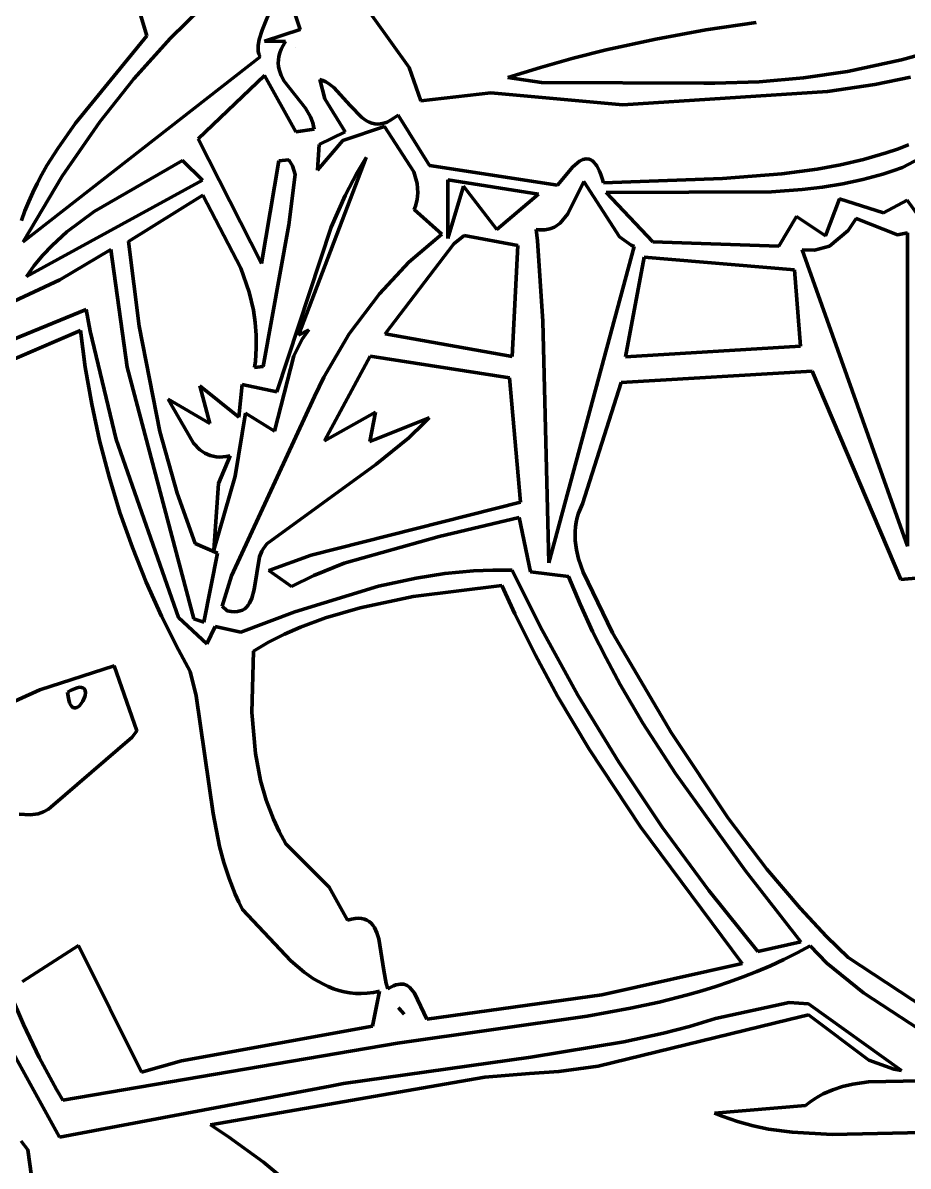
# Model space of a CAD drawing. Header units: millimetres. Extents: x 0 to 10.4, y 0 to 10.4.
# Drawn here: x 3.914 to 4.839, y 3.891 to 5.085 of the extents above; entities that cross this region are included whole.
import ezdxf

# ---------------------------------------------------------------- set-up
doc = ezdxf.new("R2010")
doc.units = ezdxf.units.MM
doc.layers.add('color#2b2b2bff', color=7, linetype='CONTINUOUS', lineweight=100)
doc.layers.add('color#fdfdfdff', color=7, linetype='CONTINUOUS', lineweight=100)

msp = doc.modelspace()

# ---------------------------------------------------------------- linework, layer by layer
at = {"layer": 'color#2b2b2bff'}
for p, q in [((4.0439, 5.0712), (4.0018, 5.2114)), ((4.3178, 5.0383), (4.2264, 5.1665)), ((4.1851, 5.1352), (4.204, 5.0779)), ((4.1014, 5.1009), (4.0687, 5.0689)), ((4.1642, 5.0773), (4.1745, 5.1023)), ((4.1611, 5.0676), (4.1642, 5.0773)), ((4.204, 5.0779), (4.1668, 5.0657)), ((4.6276, 5.0776), (4.5754, 5.068)), ((4.6802, 5.0854), (4.6276, 5.0776)), ((3.9695, 4.98), (4.0439, 5.0712)), ((4.0687, 5.0689), (4.0304, 5.0264)), ((4.1601, 5.0612), (4.1611, 5.0676)), ((4.1668, 5.0657), (4.1888, 5.0654)), ((4.1888, 5.0654), (4.1862, 5.0613)), ((4.5754, 5.068), (4.5235, 5.0566)), ((4.16, 5.0582), (4.1601, 5.0612)), ((4.1603, 5.0552), (4.16, 5.0582)), ((4.161, 5.0523), (4.1603, 5.0552)), ((4.1621, 5.0495), (4.161, 5.0523)), ((4.1827, 5.0534), (4.1817, 5.0497)), ((4.1842, 5.0573), (4.1827, 5.0534)), ((4.1862, 5.0613), (4.1842, 5.0573)), ((4.1993, 5.0595), (4.1993, 5.0595)), ((4.5235, 5.0566), (4.4891, 5.0479)), ((4.832, 5.0462), (4.8878, 5.0617)), ((3.9147, 4.8561), (4.1621, 5.0495)), ((4.1812, 5.0461), (4.1811, 5.0427)), ((4.1811, 5.0427), (4.1814, 5.0393)), ((4.1817, 5.0497), (4.1812, 5.0461)), ((4.1814, 5.0393), (4.182, 5.0361)), ((4.4891, 5.0479), (4.4549, 5.0384)), ((4.7754, 5.0342), (4.832, 5.0462)), ((4.1666, 5.03), (4.0976, 4.9637)), ((4.1996, 4.9711), (4.1666, 5.03)), ((4.182, 5.0361), (4.1841, 5.0299)), ((4.1841, 5.0299), (4.1873, 5.024)), ((4.3299, 5.0034), (4.3178, 5.0383)), ((4.4549, 5.0384), (4.4209, 5.0279)), ((4.4209, 5.0279), (4.4559, 5.0227)), ((4.6834, 5.0233), (4.7296, 5.0274)), ((4.7296, 5.0274), (4.7754, 5.0342)), ((4.8412, 5.028), (4.8042, 5.0206)), ((4.0304, 5.0264), (3.9947, 4.9815)), ((4.1873, 5.024), (4.2094, 4.9958)), ((4.2297, 5.0056), (4.2245, 5.0256)), ((4.2245, 5.0256), (4.2277, 5.0246)), ((4.2277, 5.0246), (4.2307, 5.0233)), ((4.2307, 5.0233), (4.2336, 5.0216)), ((4.2336, 5.0216), (4.2391, 5.0175)), ((4.2391, 5.0175), (4.2563, 4.9987)), ((4.4559, 5.0227), (4.6255, 5.0218)), ((4.6255, 5.0218), (4.6371, 5.0218)), ((4.6371, 5.0218), (4.6834, 5.0233)), ((4.8042, 5.0206), (4.7545, 5.0131)), ((4.997, 5.0211), (4.833, 4.9339)), ((4.2511, 4.9712), (4.2297, 5.0056)), ((4.403, 5.0117), (4.3299, 5.0034)), ((4.541, 4.9991), (4.403, 5.0117)), ((4.7545, 5.0131), (4.541, 4.9991)), ((4.2094, 4.9958), (4.2148, 4.9868)), ((4.2563, 4.9987), (4.2683, 4.9861)), ((3.9509, 4.9537), (3.9695, 4.98)), ((3.9947, 4.9815), (3.9556, 4.9249)), ((4.2148, 4.9868), (4.2172, 4.9805)), ((4.2172, 4.9805), (4.218, 4.9771)), ((4.2683, 4.9861), (4.2734, 4.9825)), ((4.2734, 4.9825), (4.2761, 4.9811)), ((4.2761, 4.9811), (4.2789, 4.9801)), ((4.2789, 4.9801), (4.2818, 4.9794)), ((4.288, 4.9794), (4.2913, 4.9801)), ((4.2913, 4.9801), (4.2948, 4.9813)), ((4.2948, 4.9813), (4.2984, 4.9831)), ((4.2984, 4.9831), (4.3023, 4.9855)), ((4.3023, 4.9855), (4.3063, 4.9886)), ((4.3063, 4.9886), (4.3392, 4.9357)), ((4.2185, 4.9737), (4.1996, 4.9711)), ((4.218, 4.9771), (4.2185, 4.9737)), ((4.224, 4.9577), (4.2511, 4.9712)), ((4.2921, 4.9765), (4.2486, 4.962)), ((4.2818, 4.9794), (4.2849, 4.9792)), ((4.2849, 4.9792), (4.288, 4.9794)), ((4.3228, 4.9292), (4.2921, 4.9765)), ((4.0976, 4.9637), (4.1635, 4.8334)), ((4.2486, 4.962), (4.2221, 4.931)), ((4.2221, 4.931), (4.224, 4.9577)), ((4.8277, 4.953), (4.8393, 4.9573)), ((3.9396, 4.9357), (3.9509, 4.9537)), ((4.2728, 4.9443), (4.2022, 4.7587)), ((4.2635, 4.9286), (4.2728, 4.9443)), ((4.7921, 4.9422), (4.804, 4.9455)), ((4.804, 4.9455), (4.8159, 4.9491)), ((4.8159, 4.9491), (4.8277, 4.953)), ((3.9344, 4.9265), (3.9396, 4.9357)), ((4.0813, 4.9411), (3.9889, 4.8878)), ((4.1021, 4.9207), (4.0813, 4.9411)), ((4.1635, 4.8334), (4.1817, 4.9409)), ((4.1817, 4.9409), (4.1923, 4.9418)), ((4.1923, 4.9418), (4.1961, 4.9354)), ((4.1961, 4.9354), (4.1987, 4.9264)), ((4.3392, 4.9357), (4.4728, 4.9152)), ((4.4728, 4.9152), (4.4887, 4.9345)), ((4.4887, 4.9345), (4.4957, 4.9403)), ((4.4957, 4.9403), (4.4992, 4.9421)), ((4.4992, 4.9421), (4.5026, 4.9428)), ((4.5026, 4.9428), (4.5059, 4.9424)), ((4.5059, 4.9424), (4.5075, 4.9418)), ((4.5075, 4.9418), (4.5091, 4.9407)), ((4.5091, 4.9407), (4.5106, 4.9393)), ((4.5106, 4.9393), (4.5122, 4.9376)), ((4.5122, 4.9376), (4.5137, 4.9354)), ((4.5137, 4.9354), (4.5152, 4.9328)), ((4.5152, 4.9328), (4.5166, 4.9298)), ((4.707, 4.927), (4.7438, 4.9321)), ((4.7438, 4.9321), (4.7681, 4.9366)), ((4.7681, 4.9366), (4.7921, 4.9422)), ((4.833, 4.9339), (4.8228, 4.9303)), ((3.9556, 4.9249), (3.9147, 4.8561)), ((3.9182, 4.8198), (4.1021, 4.9207)), ((3.9294, 4.9172), (3.9344, 4.9265)), ((4.1987, 4.9264), (4.1922, 4.8738)), ((4.251, 4.9045), (4.2635, 4.9286)), ((4.3261, 4.9169), (4.3228, 4.9292)), ((4.3582, 4.9208), (4.3581, 4.8596)), ((4.4529, 4.9058), (4.3582, 4.9208)), ((4.5166, 4.9298), (4.518, 4.9263)), ((4.518, 4.9263), (4.5193, 4.9223)), ((4.5193, 4.9223), (4.5207, 4.9179)), ((4.5207, 4.9179), (4.6449, 4.9222)), ((4.6449, 4.9222), (4.707, 4.927)), ((4.7917, 4.9213), (4.7707, 4.9168)), ((4.8021, 4.924), (4.7917, 4.9213)), ((4.8125, 4.9269), (4.8021, 4.924)), ((4.8228, 4.9303), (4.8125, 4.9269)), ((3.9248, 4.9077), (3.9294, 4.9172)), ((4.3267, 4.9072), (4.3261, 4.9169)), ((4.3581, 4.8596), (4.3747, 4.9143)), ((4.3747, 4.9143), (4.4095, 4.8689)), ((4.5001, 4.9192), (4.4835, 4.8853)), ((4.5373, 4.8615), (4.5001, 4.9192)), ((4.6961, 4.9085), (4.5236, 4.9075)), ((4.7283, 4.9108), (4.6961, 4.9085)), ((4.7495, 4.9134), (4.7283, 4.9108)), ((4.7707, 4.9168), (4.7495, 4.9134)), ((3.9165, 4.8884), (3.9205, 4.8981)), ((3.9205, 4.8981), (3.9248, 4.9077)), ((4.1023, 4.905), (4.0247, 4.8566)), ((4.1421, 4.8285), (4.1023, 4.905)), ((4.2365, 4.8715), (4.251, 4.9045)), ((4.3244, 4.8935), (4.326, 4.9004)), ((4.326, 4.9004), (4.3267, 4.9072)), ((4.4095, 4.8689), (4.4529, 4.9058)), ((4.5236, 4.9075), (4.5721, 4.8563)), ((4.7525, 4.8624), (4.7672, 4.9011)), ((4.7672, 4.9011), (4.813, 4.8863)), ((4.813, 4.8863), (4.8378, 4.8996)), ((4.8378, 4.8996), (4.8582, 4.8711)), ((3.913, 4.8785), (3.9165, 4.8884)), ((3.9889, 4.8878), (3.9605, 4.8666)), ((4.3232, 4.8899), (4.3244, 4.8935)), ((4.3519, 4.8641), (4.3232, 4.8899)), ((4.4835, 4.8853), (4.4755, 4.8756)), ((4.1922, 4.8738), (4.1653, 4.726)), ((4.4755, 4.8756), (4.4695, 4.8714)), ((4.7037, 4.8517), (4.7221, 4.8826)), ((4.7221, 4.8826), (4.7525, 4.8624)), ((4.7844, 4.8805), (4.7761, 4.868)), ((4.8278, 4.8634), (4.7844, 4.8805)), ((3.9605, 4.8666), (3.9449, 4.8524)), ((4.1798, 4.6996), (4.2365, 4.8715)), ((4.3176, 4.8348), (4.3519, 4.8641)), ((4.3752, 4.8626), (4.3645, 4.8539)), ((4.4313, 4.8522), (4.3752, 4.8626)), ((4.4536, 4.8686), (4.4503, 4.869)), ((4.4503, 4.869), (4.4517, 4.8571)), ((4.4595, 4.8686), (4.4536, 4.8686)), ((4.4648, 4.8696), (4.4595, 4.8686)), ((4.4695, 4.8714), (4.4648, 4.8696)), ((4.5498, 4.8527), (4.5373, 4.8615)), ((4.7761, 4.868), (4.7568, 4.8516)), ((4.8383, 4.8655), (4.8278, 4.8634)), ((4.8383, 4.5381), (4.8383, 4.8655)), ((3.9449, 4.8524), (3.9353, 4.8422)), ((4.0247, 4.8566), (4.0359, 4.7679)), ((4.3645, 4.8539), (4.2928, 4.76)), ((4.4253, 4.7365), (4.4313, 4.8522)), ((4.4517, 4.8571), (4.4573, 4.7733)), ((4.4635, 4.5209), (4.5527, 4.8512)), ((4.5527, 4.8512), (4.5498, 4.8527)), ((4.5721, 4.8563), (4.7037, 4.8517)), ((4.7568, 4.8516), (4.7411, 4.8473)), ((3.9353, 4.8422), (3.9264, 4.8314)), ((4.0062, 4.848), (3.9531, 4.8166)), ((4.0233, 4.7253), (4.0062, 4.848)), ((4.5633, 4.8403), (4.5438, 4.736)), ((4.7201, 4.8269), (4.5633, 4.8403)), ((4.7411, 4.8473), (4.7281, 4.8479)), ((4.7281, 4.8479), (4.8383, 4.5381)), ((3.9264, 4.8314), (3.9182, 4.8198)), ((4.1506, 4.8037), (4.1421, 4.8285)), ((4.2868, 4.802), (4.3176, 4.8348)), ((4.7264, 4.747), (4.7201, 4.8269)), ((3.9531, 4.8166), (3.7393, 4.7161)), ((4.1551, 4.7847), (4.1506, 4.8037)), ((4.2553, 4.7601), (4.2868, 4.802)), ((3.7223, 4.68), (3.9806, 4.7855)), ((3.9806, 4.7855), (3.9847, 4.7627)), ((4.1571, 4.7718), (4.1551, 4.7847)), ((4.0359, 4.7679), (4.0574, 4.6581)), ((4.1582, 4.7586), (4.1571, 4.7718)), ((4.4573, 4.7733), (4.4635, 4.5209)), ((3.9745, 4.7637), (3.7239, 4.6556)), ((3.9796, 4.7251), (3.9745, 4.7637)), ((3.9847, 4.7627), (4.0117, 4.6498)), ((4.1582, 4.7452), (4.1582, 4.7586)), ((4.206, 4.7545), (4.1974, 4.7372)), ((4.2022, 4.7587), (4.2129, 4.7641)), ((4.2129, 4.7641), (4.206, 4.7545)), ((4.2287, 4.7148), (4.2553, 4.7601)), ((4.2928, 4.76), (4.4253, 4.7365)), ((4.1572, 4.7316), (4.1582, 4.7452)), ((4.5438, 4.736), (4.7264, 4.747)), ((4.1562, 4.7248), (4.1572, 4.7316)), ((4.1974, 4.7372), (4.1773, 4.6584)), ((4.2772, 4.7367), (4.2293, 4.6483)), ((4.4225, 4.7141), (4.2772, 4.7367)), ((3.9863, 4.6867), (3.9796, 4.7251)), ((4.0624, 4.5779), (4.0233, 4.7253)), ((4.1653, 4.726), (4.1562, 4.7248)), ((4.7385, 4.7211), (4.5391, 4.7092)), ((4.8311, 4.5033), (4.7385, 4.7211)), ((4.1097, 4.6663), (4.0991, 4.7056)), ((4.0991, 4.7056), (4.14, 4.673)), ((4.14, 4.673), (4.1433, 4.7073)), ((4.1433, 4.7073), (4.1798, 4.6996)), ((4.2188, 4.6945), (4.2287, 4.7148)), ((4.4342, 4.5841), (4.4225, 4.7141)), ((4.5391, 4.7092), (4.4989, 4.5826)), ((4.1322, 4.5073), (4.2188, 4.6945)), ((3.9946, 4.6486), (3.9863, 4.6867)), ((4.0708, 4.6838), (4.0661, 4.6919)), ((4.0661, 4.6919), (4.1097, 4.6663)), ((4.0927, 4.6457), (4.0708, 4.6838)), ((4.147, 4.6772), (4.1361, 4.6113)), ((4.1773, 4.6584), (4.147, 4.6772)), ((4.2293, 4.6483), (4.2828, 4.6784)), ((4.2828, 4.6784), (4.2769, 4.6475)), ((4.2821, 4.6496), (4.3386, 4.6724)), ((4.3386, 4.6724), (4.3335, 4.667)), ((4.0574, 4.6581), (4.0755, 4.5936)), ((4.3335, 4.667), (4.3176, 4.6515)), ((4.0044, 4.6108), (3.9946, 4.6486)), ((4.0117, 4.6498), (4.0768, 4.4636)), ((4.0994, 4.639), (4.0927, 4.6457)), ((4.2769, 4.6475), (4.2821, 4.6496)), ((4.3176, 4.6515), (4.2831, 4.6236)), ((4.1044, 4.6355), (4.0994, 4.639)), ((4.11, 4.633), (4.1044, 4.6355)), ((4.113, 4.6322), (4.11, 4.633)), ((4.1162, 4.6316), (4.113, 4.6322)), ((4.1196, 4.6314), (4.1162, 4.6316)), ((4.1187, 4.6036), (4.1308, 4.6327)), ((4.1231, 4.6315), (4.1196, 4.6314)), ((4.1269, 4.6319), (4.1231, 4.6315)), ((4.1308, 4.6327), (4.1269, 4.6319)), ((4.2831, 4.6236), (4.1692, 4.5406)), ((4.0158, 4.5735), (4.0044, 4.6108)), ((4.1361, 4.6113), (4.1139, 4.5341)), ((4.1139, 4.5341), (4.1187, 4.6036)), ((4.0755, 4.5936), (4.0943, 4.541)), ((4.0288, 4.5368), (4.0158, 4.5735)), ((4.0929, 4.4624), (4.0624, 4.5779)), ((4.2156, 4.5288), (4.4342, 4.5841)), ((4.4966, 4.5777), (4.4948, 4.5729)), ((4.4989, 4.5826), (4.4966, 4.5777)), ((4.4327, 4.5682), (4.349, 4.5485)), ((4.4445, 4.5115), (4.4327, 4.5682)), ((4.4922, 4.5633), (4.4915, 4.5585)), ((4.4933, 4.5681), (4.4922, 4.5633)), ((4.4948, 4.5729), (4.4933, 4.5681)), ((4.4915, 4.5585), (4.4911, 4.5537)), ((4.4911, 4.5537), (4.4913, 4.5441)), ((4.0943, 4.541), (4.1176, 4.5308)), ((4.1673, 4.5383), (4.1656, 4.5357)), ((4.1692, 4.5406), (4.1673, 4.5383)), ((4.349, 4.5485), (4.2499, 4.5205)), ((4.4913, 4.5441), (4.4926, 4.5346)), ((4.0433, 4.5006), (4.0288, 4.5368)), ((4.1176, 4.5308), (4.1034, 4.4588)), ((4.1617, 4.527), (4.1558, 4.4929)), ((4.1641, 4.533), (4.1617, 4.527)), ((4.1656, 4.5357), (4.1641, 4.533)), ((4.1713, 4.5129), (4.2156, 4.5288)), ((4.4926, 4.5346), (4.4948, 4.5251)), ((4.2499, 4.5205), (4.2182, 4.5076)), ((4.4948, 4.5251), (4.4996, 4.511)), ((4.1224, 4.4757), (4.1322, 4.5073)), ((4.1951, 4.496), (4.1713, 4.5129)), ((4.2182, 4.5076), (4.1951, 4.496)), ((4.2857, 4.4964), (4.3252, 4.505)), ((4.3252, 4.505), (4.355, 4.5097)), ((4.355, 4.5097), (4.385, 4.5125)), ((4.385, 4.5125), (4.4052, 4.5133)), ((4.4052, 4.5133), (4.4254, 4.5131)), ((4.4254, 4.5131), (4.4546, 4.4545)), ((4.4843, 4.5066), (4.4445, 4.5115)), ((4.4964, 4.4777), (4.4843, 4.5066)), ((4.4996, 4.511), (4.5302, 4.4477)), ((4.8508, 4.5053), (4.8311, 4.5033)), ((4.0593, 4.465), (4.0433, 4.5006)), ((4.1558, 4.4929), (4.1534, 4.4838)), ((4.1986, 4.4697), (4.2857, 4.4964)), ((4.4147, 4.4972), (4.3219, 4.4856)), ((4.4281, 4.4677), (4.4147, 4.4972)), ((4.1512, 4.4787), (4.1497, 4.4765)), ((4.1534, 4.4838), (4.1512, 4.4787)), ((4.3219, 4.4856), (4.2665, 4.474)), ((4.1279, 4.4706), (4.1224, 4.4757)), ((4.1318, 4.47), (4.1279, 4.4706)), ((4.1354, 4.4697), (4.1318, 4.47)), ((4.1386, 4.47), (4.1354, 4.4697)), ((4.1414, 4.4706), (4.1386, 4.47)), ((4.1439, 4.4715), (4.1414, 4.4706)), ((4.142, 4.4486), (4.1986, 4.4697)), ((4.1461, 4.4729), (4.1439, 4.4715)), ((4.148, 4.4745), (4.1461, 4.4729)), ((4.1497, 4.4765), (4.148, 4.4745)), ((4.2665, 4.474), (4.2306, 4.4634)), ((4.4496, 4.4243), (4.4281, 4.4677)), ((4.5094, 4.4493), (4.4964, 4.4777)), ((4.0768, 4.4301), (4.0593, 4.465)), ((4.0768, 4.4636), (4.1066, 4.4364)), ((4.1034, 4.4588), (4.0929, 4.4624)), ((4.1066, 4.4364), (4.1152, 4.4545)), ((4.1152, 4.4545), (4.142, 4.4486)), ((4.2306, 4.4634), (4.2045, 4.4537)), ((4.4546, 4.4545), (4.494, 4.3828)), ((4.1876, 4.4462), (4.1711, 4.4379)), ((4.2045, 4.4537), (4.1876, 4.4462)), ((4.5234, 4.4213), (4.5094, 4.4493)), ((4.5302, 4.4477), (4.5913, 4.3436)), ((4.1711, 4.4379), (4.1551, 4.4287)), ((4.0893, 4.4073), (4.0768, 4.4301)), ((4.1551, 4.4287), (4.1536, 4.3644)), ((4.4728, 4.3817), (4.4496, 4.4243)), ((4.5382, 4.3938), (4.5234, 4.4213)), ((3.9323, 4.3883), (4.0099, 4.4134)), ((4.0099, 4.4134), (4.0335, 4.3454)), ((4.0953, 4.3818), (4.0893, 4.4073)), ((3.8405, 4.3469), (3.9323, 4.3883)), ((3.965, 4.3879), (3.9611, 4.3857)), ((3.9611, 4.3857), (3.9616, 4.3813)), ((3.9684, 4.3894), (3.965, 4.3879)), ((3.9713, 4.3904), (3.9684, 4.3894)), ((3.9737, 4.3909), (3.9713, 4.3904)), ((3.9756, 4.3908), (3.9737, 4.3909)), ((3.9772, 4.3904), (3.9756, 4.3908)), ((3.9784, 4.3896), (3.9772, 4.3904)), ((3.9792, 4.3885), (3.9784, 4.3896)), ((3.9796, 4.3871), (3.9792, 4.3885)), ((3.9794, 4.3819), (3.9798, 4.3855)), ((3.9798, 4.3855), (3.9796, 4.3871)), ((4.494, 4.3828), (4.5366, 4.3127)), ((4.5619, 4.3534), (4.5382, 4.3938)), ((3.9616, 4.3813), (3.9623, 4.3776)), ((3.9623, 4.3776), (3.9632, 4.3747)), ((3.9632, 4.3747), (3.9642, 4.3725)), ((3.9642, 4.3725), (3.9654, 4.3708)), ((3.9654, 4.3708), (3.9666, 4.3698)), ((3.9721, 4.3705), (3.9735, 4.3716)), ((3.9735, 4.3716), (3.9771, 4.3763)), ((3.9771, 4.3763), (3.9794, 4.3819)), ((4.113, 4.2592), (4.0953, 4.3818)), ((4.5058, 4.3261), (4.4728, 4.3817)), ((3.9666, 4.3698), (3.968, 4.3693)), ((3.968, 4.3693), (3.9693, 4.3693)), ((3.9693, 4.3693), (3.9707, 4.3697)), ((3.9707, 4.3697), (3.9721, 4.3705)), ((4.1536, 4.3644), (4.1573, 4.3216)), ((4.5958, 4.3007), (4.5619, 4.3534)), ((4.0286, 4.3386), (3.9438, 4.2656)), ((4.0335, 4.3454), (4.0286, 4.3386)), ((4.5913, 4.3436), (4.6508, 4.2542)), ((4.5593, 4.2451), (4.5058, 4.3261)), ((4.1573, 4.3216), (4.1626, 4.2936)), ((4.5366, 4.3127), (4.5821, 4.2446)), ((4.6691, 4.199), (4.5958, 4.3007)), ((4.1626, 4.2936), (4.1684, 4.2731)), ((3.9413, 4.2637), (3.936, 4.2608)), ((3.9438, 4.2656), (3.9413, 4.2637)), ((4.1684, 4.2731), (4.176, 4.2531)), ((3.9222, 4.2576), (3.9107, 4.2584)), ((3.9305, 4.2588), (3.9222, 4.2576)), ((3.936, 4.2608), (3.9305, 4.2588)), ((4.1199, 4.2246), (4.113, 4.2592)), ((4.176, 4.2531), (4.1821, 4.2401)), ((4.6508, 4.2542), (4.6914, 4.2009)), ((4.1821, 4.2401), (4.1891, 4.2275)), ((4.6655, 4.1023), (4.5593, 4.2451)), ((4.5821, 4.2446), (4.6306, 4.1786)), ((4.1891, 4.2275), (4.2342, 4.182)), ((4.1243, 4.2077), (4.1199, 4.2246)), ((4.1297, 4.191), (4.1243, 4.2077)), ((4.7268, 4.125), (4.6691, 4.199)), ((4.6914, 4.2009), (4.7261, 4.16)), ((4.1362, 4.1747), (4.1297, 4.191)), ((4.2342, 4.182), (4.2533, 4.1476)), ((4.1399, 4.1666), (4.1362, 4.1747)), ((4.6306, 4.1786), (4.6819, 4.1149)), ((4.1439, 4.1587), (4.1399, 4.1666)), ((4.1943, 4.1053), (4.1439, 4.1587)), ((4.7261, 4.16), (4.7536, 4.1306)), ((4.2533, 4.1476), (4.2575, 4.1488)), ((4.2575, 4.1488), (4.2614, 4.1495)), ((4.2614, 4.1495), (4.265, 4.1497)), ((4.265, 4.1497), (4.2682, 4.1495)), ((4.2682, 4.1495), (4.2711, 4.1488)), ((4.2711, 4.1488), (4.2737, 4.1477)), ((4.2737, 4.1477), (4.276, 4.1463)), ((4.276, 4.1463), (4.2781, 4.1445)), ((4.2781, 4.1445), (4.2799, 4.1424)), ((4.2799, 4.1424), (4.2815, 4.14)), ((4.2815, 4.14), (4.2842, 4.1344)), ((4.2842, 4.1344), (4.2862, 4.128)), ((3.9142, 4.0835), (3.9726, 4.1211)), ((3.9726, 4.1211), (4.0382, 3.9889)), ((4.2862, 4.128), (4.2913, 4.0949)), ((4.6819, 4.1149), (4.7268, 4.125)), ((4.7366, 4.1209), (4.7229, 4.1135)), ((4.7538, 4.1028), (4.7366, 4.1209)), ((4.7536, 4.1306), (4.7762, 4.1086)), ((4.7229, 4.1135), (4.7091, 4.1066)), ((4.7762, 4.1086), (4.9023, 4.0256)), ((4.2083, 4.0934), (4.1943, 4.1053)), ((4.5191, 4.0697), (4.6655, 4.1023)), ((4.6951, 4.1001), (4.681, 4.0941)), ((4.7091, 4.1066), (4.6951, 4.1001)), ((4.7923, 4.0716), (4.7538, 4.1028)), ((4.218, 4.0865), (4.2083, 4.0934)), ((4.2282, 4.0807), (4.218, 4.0865)), ((4.2913, 4.0949), (4.2938, 4.0815)), ((4.6667, 4.0885), (4.6524, 4.0833)), ((4.681, 4.0941), (4.6667, 4.0885)), ((3.9151, 4.0385), (3.9003, 4.0734)), ((4.2334, 4.0782), (4.2282, 4.0807)), ((4.2388, 4.076), (4.2334, 4.0782)), ((4.2443, 4.0742), (4.2388, 4.076)), ((4.25, 4.0728), (4.2443, 4.0742)), ((4.2558, 4.0718), (4.25, 4.0728)), ((4.2804, 4.0722), (4.274, 4.0714)), ((4.2794, 4.037), (4.287, 4.0736)), ((4.287, 4.0736), (4.2804, 4.0722)), ((4.2938, 4.0815), (4.2957, 4.076)), ((4.2957, 4.076), (4.2986, 4.0777)), ((4.2986, 4.0777), (4.3013, 4.079)), ((4.3013, 4.079), (4.3039, 4.08)), ((4.3039, 4.08), (4.3062, 4.0806)), ((4.3062, 4.0806), (4.3084, 4.0809)), ((4.3084, 4.0809), (4.3123, 4.0807)), ((4.3123, 4.0807), (4.3157, 4.0795)), ((4.3157, 4.0795), (4.3186, 4.0774)), ((4.3186, 4.0774), (4.3233, 4.0713)), ((4.6233, 4.0739), (4.6086, 4.0697)), ((4.6379, 4.0784), (4.6233, 4.0739)), ((4.6524, 4.0833), (4.6379, 4.0784)), ((4.2617, 4.0712), (4.2558, 4.0718)), ((4.2678, 4.071), (4.2617, 4.0712)), ((4.274, 4.0714), (4.2678, 4.071)), ((4.3233, 4.0713), (4.3362, 4.0443)), ((4.3362, 4.0443), (4.5191, 4.0697)), ((4.5789, 4.0621), (4.549, 4.0556)), ((4.6086, 4.0697), (4.5789, 4.0621)), ((4.6377, 4.0449), (4.7145, 4.0618)), ((4.7145, 4.0618), (4.7349, 4.0601)), ((4.7349, 4.0601), (4.8319, 3.9905)), ((4.8805, 4.0137), (4.7923, 4.0716)), ((3.8817, 4.0499), (3.9528, 3.9209)), ((4.3067, 4.0562), (4.3075, 4.0553)), ((4.3125, 4.0495), (4.3067, 4.0562)), ((4.3075, 4.0553), (4.3125, 4.0495)), ((4.549, 4.0556), (4.5036, 4.0474)), ((4.7347, 4.0486), (4.7147, 4.0438)), ((4.7977, 4.0013), (4.7347, 4.0486)), ((3.9315, 4.0042), (3.9151, 4.0385)), ((4.0801, 4.0007), (4.2794, 4.037)), ((4.5036, 4.0474), (4.3057, 4.019)), ((4.7147, 4.0438), (4.515, 3.9951)), ((4.5833, 4.0295), (4.6106, 4.0367)), ((4.6106, 4.0367), (4.6377, 4.0449)), ((4.5421, 4.0204), (4.5833, 4.0295)), ((4.3057, 4.019), (3.956, 3.9597)), ((4.4447, 4.0046), (4.5421, 4.0204)), ((3.9496, 3.9707), (3.9315, 4.0042)), ((4.0382, 3.9889), (4.0801, 4.0007)), ((4.2491, 3.977), (4.4447, 4.0046)), ((4.8239, 3.9921), (4.7977, 4.0013)), ((4.4742, 3.9896), (4.4433, 3.9874)), ((4.515, 3.9951), (4.4742, 3.9896)), ((4.8319, 3.9905), (4.8239, 3.9921)), ((4.3968, 3.9836), (4.1102, 3.934)), ((4.2353, 3.9744), (4.2491, 3.977)), ((4.4433, 3.9874), (4.3968, 3.9836)), ((4.781, 3.9764), (4.7973, 3.9788)), ((4.7973, 3.9788), (4.8867, 3.9807)), ((3.956, 3.9597), (3.9496, 3.9707)), ((3.9528, 3.9209), (4.2353, 3.9744)), ((4.7454, 3.9636), (4.7502, 3.9662)), ((4.7502, 3.9662), (4.7601, 3.9705)), ((4.7601, 3.9705), (4.7704, 3.9739)), ((4.7704, 3.9739), (4.781, 3.9764)), ((4.6368, 3.946), (4.7318, 3.954)), ((4.7318, 3.954), (4.7362, 3.9575)), ((4.7362, 3.9575), (4.7407, 3.9607)), ((4.7407, 3.9607), (4.7454, 3.9636)), ((4.6447, 3.9428), (4.6368, 3.946)), ((4.6607, 3.9372), (4.6447, 3.9428)), ((4.1102, 3.934), (4.1292, 3.9215)), ((4.6769, 3.9328), (4.6607, 3.9372)), ((4.6932, 3.9294), (4.6769, 3.9328)), ((4.7179, 3.9261), (4.6932, 3.9294)), ((3.9196, 3.9076), (3.9128, 3.9169)), ((4.1292, 3.9215), (4.1658, 3.8947)), ((4.7595, 3.9239), (4.7179, 3.9261)), ((4.8768, 3.9264), (4.7595, 3.9239)), ((3.9233, 3.8801), (3.9196, 3.9076)), ((4.1658, 3.8947), (4.2967, 3.786))]:
    msp.add_line(p, q, dxfattribs=at)
at = {"layer": 'color#fdfdfdff'}
for p, q in [((4.0018, 5.2114), (4.0439, 5.0712)), ((4.2264, 5.1665), (4.3178, 5.0383)), ((4.204, 5.0779), (4.1851, 5.1352)), ((4.0687, 5.0689), (4.1014, 5.1009)), ((4.1745, 5.1023), (4.1642, 5.0773)), ((4.1642, 5.0773), (4.1611, 5.0676)), ((4.1668, 5.0657), (4.204, 5.0779)), ((4.5754, 5.068), (4.6276, 5.0776)), ((4.6276, 5.0776), (4.6802, 5.0854)), ((4.0439, 5.0712), (3.9695, 4.98)), ((4.0304, 5.0264), (4.0687, 5.0689)), ((4.1611, 5.0676), (4.1601, 5.0612)), ((4.1888, 5.0654), (4.1668, 5.0657)), ((4.1862, 5.0613), (4.1888, 5.0654)), ((4.5235, 5.0566), (4.5754, 5.068)), ((4.1601, 5.0612), (4.16, 5.0582)), ((4.16, 5.0582), (4.1603, 5.0552)), ((4.1603, 5.0552), (4.161, 5.0523)), ((4.161, 5.0523), (4.1621, 5.0495)), ((4.1817, 5.0497), (4.1827, 5.0534)), ((4.1827, 5.0534), (4.1842, 5.0573)), ((4.1842, 5.0573), (4.1862, 5.0613)), ((4.1993, 5.0595), (4.1993, 5.0595)), ((4.4891, 5.0479), (4.5235, 5.0566)), ((4.8878, 5.0617), (4.832, 5.0462)), ((4.1621, 5.0495), (3.9147, 4.8561)), ((4.1811, 5.0427), (4.1812, 5.0461)), ((4.1814, 5.0393), (4.1811, 5.0427)), ((4.1812, 5.0461), (4.1817, 5.0497)), ((4.182, 5.0361), (4.1814, 5.0393)), ((4.4549, 5.0384), (4.4891, 5.0479)), ((4.832, 5.0462), (4.7754, 5.0342)), ((4.0976, 4.9637), (4.1666, 5.03)), ((4.1666, 5.03), (4.1996, 4.9711)), ((4.1841, 5.0299), (4.182, 5.0361)), ((4.1873, 5.024), (4.1841, 5.0299)), ((4.3178, 5.0383), (4.3299, 5.0034)), ((4.4209, 5.0279), (4.4549, 5.0384)), ((4.4559, 5.0227), (4.4209, 5.0279)), ((4.7296, 5.0274), (4.6834, 5.0233)), ((4.7754, 5.0342), (4.7296, 5.0274)), ((4.8042, 5.0206), (4.8412, 5.028)), ((3.9947, 4.9815), (4.0304, 5.0264)), ((4.2094, 4.9958), (4.1873, 5.024)), ((4.2277, 5.0246), (4.2245, 5.0256)), ((4.2245, 5.0256), (4.2297, 5.0056)), ((4.2307, 5.0233), (4.2277, 5.0246)), ((4.2336, 5.0216), (4.2307, 5.0233)), ((4.2391, 5.0175), (4.2336, 5.0216)), ((4.2563, 4.9987), (4.2391, 5.0175)), ((4.6255, 5.0218), (4.4559, 5.0227)), ((4.6371, 5.0218), (4.6255, 5.0218)), ((4.6834, 5.0233), (4.6371, 5.0218)), ((4.7545, 5.0131), (4.8042, 5.0206)), ((4.833, 4.9339), (4.997, 5.0211)), ((4.2297, 5.0056), (4.2511, 4.9712)), ((4.3299, 5.0034), (4.403, 5.0117)), ((4.403, 5.0117), (4.541, 4.9991)), ((4.541, 4.9991), (4.7545, 5.0131)), ((4.2148, 4.9868), (4.2094, 4.9958)), ((4.2683, 4.9861), (4.2563, 4.9987)), ((3.9695, 4.98), (3.9509, 4.9537)), ((3.9556, 4.9249), (3.9947, 4.9815)), ((4.2172, 4.9805), (4.2148, 4.9868)), ((4.218, 4.9771), (4.2172, 4.9805)), ((4.2734, 4.9825), (4.2683, 4.9861)), ((4.2761, 4.9811), (4.2734, 4.9825)), ((4.2789, 4.9801), (4.2761, 4.9811)), ((4.2818, 4.9794), (4.2789, 4.9801)), ((4.2913, 4.9801), (4.288, 4.9794)), ((4.2948, 4.9813), (4.2913, 4.9801)), ((4.2984, 4.9831), (4.2948, 4.9813)), ((4.3023, 4.9855), (4.2984, 4.9831)), ((4.3063, 4.9886), (4.3023, 4.9855)), ((4.3392, 4.9357), (4.3063, 4.9886)), ((4.1996, 4.9711), (4.2185, 4.9737)), ((4.2185, 4.9737), (4.218, 4.9771)), ((4.2511, 4.9712), (4.224, 4.9577)), ((4.2486, 4.962), (4.2921, 4.9765)), ((4.2849, 4.9792), (4.2818, 4.9794)), ((4.288, 4.9794), (4.2849, 4.9792)), ((4.2921, 4.9765), (4.3228, 4.9292)), ((4.1635, 4.8334), (4.0976, 4.9637)), ((4.2221, 4.931), (4.2486, 4.962)), ((4.224, 4.9577), (4.2221, 4.931)), ((4.8393, 4.9573), (4.8277, 4.953)), ((3.9509, 4.9537), (3.9396, 4.9357)), ((4.2022, 4.7587), (4.2728, 4.9443)), ((4.2728, 4.9443), (4.2635, 4.9286)), ((4.804, 4.9455), (4.7921, 4.9422)), ((4.8159, 4.9491), (4.804, 4.9455)), ((4.8277, 4.953), (4.8159, 4.9491)), ((3.9396, 4.9357), (3.9344, 4.9265)), ((3.9889, 4.8878), (4.0813, 4.9411)), ((4.0813, 4.9411), (4.1021, 4.9207)), ((4.1817, 4.9409), (4.1635, 4.8334)), ((4.1923, 4.9418), (4.1817, 4.9409)), ((4.1961, 4.9354), (4.1923, 4.9418)), ((4.1987, 4.9264), (4.1961, 4.9354)), ((4.4728, 4.9152), (4.3392, 4.9357)), ((4.4887, 4.9345), (4.4728, 4.9152)), ((4.4957, 4.9403), (4.4887, 4.9345)), ((4.4992, 4.9421), (4.4957, 4.9403)), ((4.5026, 4.9428), (4.4992, 4.9421)), ((4.5059, 4.9424), (4.5026, 4.9428)), ((4.5075, 4.9418), (4.5059, 4.9424)), ((4.5091, 4.9407), (4.5075, 4.9418)), ((4.5106, 4.9393), (4.5091, 4.9407)), ((4.5122, 4.9376), (4.5106, 4.9393)), ((4.5137, 4.9354), (4.5122, 4.9376)), ((4.5152, 4.9328), (4.5137, 4.9354)), ((4.5166, 4.9298), (4.5152, 4.9328)), ((4.7438, 4.9321), (4.707, 4.927)), ((4.7681, 4.9366), (4.7438, 4.9321)), ((4.7921, 4.9422), (4.7681, 4.9366)), ((4.8228, 4.9303), (4.833, 4.9339)), ((3.9147, 4.8561), (3.9556, 4.9249)), ((4.1021, 4.9207), (3.9182, 4.8198)), ((3.9344, 4.9265), (3.9294, 4.9172)), ((4.1922, 4.8738), (4.1987, 4.9264)), ((4.2635, 4.9286), (4.251, 4.9045)), ((4.3228, 4.9292), (4.3261, 4.9169)), ((4.3581, 4.8596), (4.3582, 4.9208)), ((4.3582, 4.9208), (4.4529, 4.9058)), ((4.518, 4.9263), (4.5166, 4.9298)), ((4.5193, 4.9223), (4.518, 4.9263)), ((4.5207, 4.9179), (4.5193, 4.9223)), ((4.6449, 4.9222), (4.5207, 4.9179)), ((4.707, 4.927), (4.6449, 4.9222)), ((4.7707, 4.9168), (4.7917, 4.9213)), ((4.7917, 4.9213), (4.8021, 4.924)), ((4.8021, 4.924), (4.8125, 4.9269)), ((4.8125, 4.9269), (4.8228, 4.9303)), ((3.9294, 4.9172), (3.9248, 4.9077)), ((4.3261, 4.9169), (4.3267, 4.9072)), ((4.3747, 4.9143), (4.3581, 4.8596)), ((4.4095, 4.8689), (4.3747, 4.9143)), ((4.4835, 4.8853), (4.5001, 4.9192)), ((4.5001, 4.9192), (4.5373, 4.8615)), ((4.5236, 4.9075), (4.6961, 4.9085)), ((4.6961, 4.9085), (4.7283, 4.9108)), ((4.7283, 4.9108), (4.7495, 4.9134)), ((4.7495, 4.9134), (4.7707, 4.9168)), ((3.9205, 4.8981), (3.9165, 4.8884)), ((3.9248, 4.9077), (3.9205, 4.8981)), ((4.0247, 4.8566), (4.1023, 4.905)), ((4.1023, 4.905), (4.1421, 4.8285)), ((4.251, 4.9045), (4.2365, 4.8715)), ((4.326, 4.9004), (4.3244, 4.8935)), ((4.3267, 4.9072), (4.326, 4.9004)), ((4.4529, 4.9058), (4.4095, 4.8689)), ((4.5721, 4.8563), (4.5236, 4.9075)), ((4.7672, 4.9011), (4.7525, 4.8624)), ((4.813, 4.8863), (4.7672, 4.9011)), ((4.8378, 4.8996), (4.813, 4.8863)), ((4.8582, 4.8711), (4.8378, 4.8996)), ((3.9165, 4.8884), (3.913, 4.8785)), ((3.9605, 4.8666), (3.9889, 4.8878)), ((4.3244, 4.8935), (4.3232, 4.8899)), ((4.3232, 4.8899), (4.3519, 4.8641)), ((4.4755, 4.8756), (4.4835, 4.8853)), ((4.1653, 4.726), (4.1922, 4.8738)), ((4.4695, 4.8714), (4.4755, 4.8756)), ((4.7221, 4.8826), (4.7037, 4.8517)), ((4.7525, 4.8624), (4.7221, 4.8826)), ((4.7761, 4.868), (4.7844, 4.8805)), ((4.7844, 4.8805), (4.8278, 4.8634)), ((3.9449, 4.8524), (3.9605, 4.8666)), ((4.2365, 4.8715), (4.1798, 4.6996)), ((4.3519, 4.8641), (4.3176, 4.8348)), ((4.3645, 4.8539), (4.3752, 4.8626)), ((4.3752, 4.8626), (4.4313, 4.8522)), ((4.4517, 4.8571), (4.4503, 4.869)), ((4.4503, 4.869), (4.4536, 4.8686)), ((4.4536, 4.8686), (4.4595, 4.8686)), ((4.4595, 4.8686), (4.4648, 4.8696)), ((4.4648, 4.8696), (4.4695, 4.8714)), ((4.5373, 4.8615), (4.5498, 4.8527)), ((4.7568, 4.8516), (4.7761, 4.868)), ((4.8278, 4.8634), (4.8383, 4.8655)), ((4.8383, 4.8655), (4.8383, 4.5381)), ((3.9353, 4.8422), (3.9449, 4.8524)), ((4.0359, 4.7679), (4.0247, 4.8566)), ((4.2928, 4.76), (4.3645, 4.8539)), ((4.4313, 4.8522), (4.4253, 4.7365)), ((4.4573, 4.7733), (4.4517, 4.8571)), ((4.5527, 4.8512), (4.4635, 4.5209)), ((4.5498, 4.8527), (4.5527, 4.8512)), ((4.7037, 4.8517), (4.5721, 4.8563)), ((4.7411, 4.8473), (4.7568, 4.8516)), ((3.9264, 4.8314), (3.9353, 4.8422)), ((3.9531, 4.8166), (4.0062, 4.848)), ((4.0062, 4.848), (4.0233, 4.7253)), ((4.5438, 4.736), (4.5633, 4.8403)), ((4.5633, 4.8403), (4.7201, 4.8269)), ((4.8383, 4.5381), (4.7281, 4.8479)), ((4.7281, 4.8479), (4.7411, 4.8473)), ((3.9182, 4.8198), (3.9264, 4.8314)), ((4.1421, 4.8285), (4.1506, 4.8037)), ((4.3176, 4.8348), (4.2868, 4.802)), ((4.7201, 4.8269), (4.7264, 4.747)), ((3.7393, 4.7161), (3.9531, 4.8166)), ((4.1506, 4.8037), (4.1551, 4.7847)), ((4.2868, 4.802), (4.2553, 4.7601)), ((3.9806, 4.7855), (3.7223, 4.68)), ((3.9847, 4.7627), (3.9806, 4.7855)), ((4.1551, 4.7847), (4.1571, 4.7718)), ((4.0574, 4.6581), (4.0359, 4.7679)), ((4.1571, 4.7718), (4.1582, 4.7586)), ((4.4635, 4.5209), (4.4573, 4.7733)), ((3.7239, 4.6556), (3.9745, 4.7637)), ((3.9745, 4.7637), (3.9796, 4.7251)), ((4.0117, 4.6498), (3.9847, 4.7627)), ((4.1582, 4.7586), (4.1582, 4.7452)), ((4.1974, 4.7372), (4.206, 4.7545)), ((4.2129, 4.7641), (4.2022, 4.7587)), ((4.206, 4.7545), (4.2129, 4.7641)), ((4.2553, 4.7601), (4.2287, 4.7148)), ((4.4253, 4.7365), (4.2928, 4.76)), ((4.1582, 4.7452), (4.1572, 4.7316)), ((4.7264, 4.747), (4.5438, 4.736)), ((4.1572, 4.7316), (4.1562, 4.7248)), ((4.1773, 4.6584), (4.1974, 4.7372)), ((4.2293, 4.6483), (4.2772, 4.7367)), ((4.2772, 4.7367), (4.4225, 4.7141)), ((3.9796, 4.7251), (3.9863, 4.6867)), ((4.0233, 4.7253), (4.0624, 4.5779)), ((4.1562, 4.7248), (4.1653, 4.726)), ((4.5391, 4.7092), (4.7385, 4.7211)), ((4.7385, 4.7211), (4.8311, 4.5033)), ((4.14, 4.673), (4.0991, 4.7056)), ((4.0991, 4.7056), (4.1097, 4.6663)), ((4.1433, 4.7073), (4.14, 4.673)), ((4.1798, 4.6996), (4.1433, 4.7073)), ((4.2287, 4.7148), (4.2188, 4.6945)), ((4.4225, 4.7141), (4.4342, 4.5841)), ((4.4989, 4.5826), (4.5391, 4.7092)), ((4.2188, 4.6945), (4.1322, 4.5073)), ((3.9863, 4.6867), (3.9946, 4.6486)), ((4.1097, 4.6663), (4.0661, 4.6919)), ((4.0661, 4.6919), (4.0708, 4.6838)), ((4.0708, 4.6838), (4.0927, 4.6457)), ((4.1361, 4.6113), (4.147, 4.6772)), ((4.147, 4.6772), (4.1773, 4.6584)), ((4.2828, 4.6784), (4.2293, 4.6483)), ((4.2769, 4.6475), (4.2828, 4.6784)), ((4.3386, 4.6724), (4.2821, 4.6496)), ((4.3335, 4.667), (4.3386, 4.6724)), ((4.0755, 4.5936), (4.0574, 4.6581)), ((4.3176, 4.6515), (4.3335, 4.667)), ((3.9946, 4.6486), (4.0044, 4.6108)), ((4.0768, 4.4636), (4.0117, 4.6498)), ((4.0927, 4.6457), (4.0994, 4.639)), ((4.2821, 4.6496), (4.2769, 4.6475)), ((4.2831, 4.6236), (4.3176, 4.6515)), ((4.0994, 4.639), (4.1044, 4.6355)), ((4.1044, 4.6355), (4.11, 4.633)), ((4.11, 4.633), (4.113, 4.6322)), ((4.113, 4.6322), (4.1162, 4.6316)), ((4.1162, 4.6316), (4.1196, 4.6314)), ((4.1308, 4.6327), (4.1187, 4.6036)), ((4.1196, 4.6314), (4.1231, 4.6315)), ((4.1231, 4.6315), (4.1269, 4.6319)), ((4.1269, 4.6319), (4.1308, 4.6327)), ((4.1692, 4.5406), (4.2831, 4.6236)), ((4.0044, 4.6108), (4.0158, 4.5735)), ((4.1139, 4.5341), (4.1361, 4.6113)), ((4.1187, 4.6036), (4.1139, 4.5341)), ((4.0943, 4.541), (4.0755, 4.5936)), ((4.0158, 4.5735), (4.0288, 4.5368)), ((4.0624, 4.5779), (4.0929, 4.4624)), ((4.4342, 4.5841), (4.2156, 4.5288)), ((4.4948, 4.5729), (4.4966, 4.5777)), ((4.4966, 4.5777), (4.4989, 4.5826)), ((4.349, 4.5485), (4.4327, 4.5682)), ((4.4327, 4.5682), (4.4445, 4.5115)), ((4.4915, 4.5585), (4.4922, 4.5633)), ((4.4922, 4.5633), (4.4933, 4.5681)), ((4.4933, 4.5681), (4.4948, 4.5729)), ((4.4911, 4.5537), (4.4915, 4.5585)), ((4.4913, 4.5441), (4.4911, 4.5537)), ((4.1176, 4.5308), (4.0943, 4.541)), ((4.1656, 4.5357), (4.1673, 4.5383)), ((4.1673, 4.5383), (4.1692, 4.5406)), ((4.2499, 4.5205), (4.349, 4.5485)), ((4.4926, 4.5346), (4.4913, 4.5441)), ((4.0288, 4.5368), (4.0433, 4.5006)), ((4.1034, 4.4588), (4.1176, 4.5308)), ((4.1558, 4.4929), (4.1617, 4.527)), ((4.1617, 4.527), (4.1641, 4.533)), ((4.1641, 4.533), (4.1656, 4.5357)), ((4.2156, 4.5288), (4.1713, 4.5129)), ((4.4948, 4.5251), (4.4926, 4.5346)), ((4.2182, 4.5076), (4.2499, 4.5205)), ((4.4996, 4.511), (4.4948, 4.5251)), ((4.1322, 4.5073), (4.1224, 4.4757)), ((4.1713, 4.5129), (4.1951, 4.496)), ((4.1951, 4.496), (4.2182, 4.5076)), ((4.3252, 4.505), (4.2857, 4.4964)), ((4.355, 4.5097), (4.3252, 4.505)), ((4.385, 4.5125), (4.355, 4.5097)), ((4.4052, 4.5133), (4.385, 4.5125)), ((4.4254, 4.5131), (4.4052, 4.5133)), ((4.4546, 4.4545), (4.4254, 4.5131)), ((4.4445, 4.5115), (4.4843, 4.5066)), ((4.4843, 4.5066), (4.4964, 4.4777)), ((4.5302, 4.4477), (4.4996, 4.511)), ((4.8311, 4.5033), (4.8508, 4.5053)), ((4.0433, 4.5006), (4.0593, 4.465)), ((4.1534, 4.4838), (4.1558, 4.4929)), ((4.2857, 4.4964), (4.1986, 4.4697)), ((4.3219, 4.4856), (4.4147, 4.4972)), ((4.4147, 4.4972), (4.4281, 4.4677)), ((4.1497, 4.4765), (4.1512, 4.4787)), ((4.1512, 4.4787), (4.1534, 4.4838)), ((4.2665, 4.474), (4.3219, 4.4856)), ((4.1224, 4.4757), (4.1279, 4.4706)), ((4.1279, 4.4706), (4.1318, 4.47)), ((4.1318, 4.47), (4.1354, 4.4697)), ((4.1354, 4.4697), (4.1386, 4.47)), ((4.1386, 4.47), (4.1414, 4.4706)), ((4.1414, 4.4706), (4.1439, 4.4715)), ((4.1986, 4.4697), (4.142, 4.4486)), ((4.1439, 4.4715), (4.1461, 4.4729)), ((4.1461, 4.4729), (4.148, 4.4745)), ((4.148, 4.4745), (4.1497, 4.4765)), ((4.2306, 4.4634), (4.2665, 4.474)), ((4.4281, 4.4677), (4.4496, 4.4243)), ((4.4964, 4.4777), (4.5094, 4.4493)), ((4.0593, 4.465), (4.0768, 4.4301)), ((4.1066, 4.4364), (4.0768, 4.4636)), ((4.0929, 4.4624), (4.1034, 4.4588)), ((4.1152, 4.4545), (4.1066, 4.4364)), ((4.142, 4.4486), (4.1152, 4.4545)), ((4.2045, 4.4537), (4.2306, 4.4634)), ((4.494, 4.3828), (4.4546, 4.4545)), ((4.1711, 4.4379), (4.1876, 4.4462)), ((4.1876, 4.4462), (4.2045, 4.4537)), ((4.5094, 4.4493), (4.5234, 4.4213)), ((4.5913, 4.3436), (4.5302, 4.4477)), ((4.1551, 4.4287), (4.1711, 4.4379)), ((4.0768, 4.4301), (4.0893, 4.4073)), ((4.1536, 4.3644), (4.1551, 4.4287)), ((4.4496, 4.4243), (4.4728, 4.3817)), ((4.5234, 4.4213), (4.5382, 4.3938)), ((4.0099, 4.4134), (3.9323, 4.3883)), ((4.0335, 4.3454), (4.0099, 4.4134)), ((4.0893, 4.4073), (4.0953, 4.3818)), ((3.9323, 4.3883), (3.8405, 4.3469)), ((3.9611, 4.3857), (3.965, 4.3879)), ((3.9616, 4.3813), (3.9611, 4.3857)), ((3.965, 4.3879), (3.9684, 4.3894)), ((3.9684, 4.3894), (3.9713, 4.3904)), ((3.9713, 4.3904), (3.9737, 4.3909)), ((3.9737, 4.3909), (3.9756, 4.3908)), ((3.9756, 4.3908), (3.9772, 4.3904)), ((3.9772, 4.3904), (3.9784, 4.3896)), ((3.9784, 4.3896), (3.9792, 4.3885)), ((3.9792, 4.3885), (3.9796, 4.3871)), ((3.9798, 4.3855), (3.9794, 4.3819)), ((3.9796, 4.3871), (3.9798, 4.3855)), ((4.5366, 4.3127), (4.494, 4.3828)), ((4.5382, 4.3938), (4.5619, 4.3534)), ((3.9623, 4.3776), (3.9616, 4.3813)), ((3.9632, 4.3747), (3.9623, 4.3776)), ((3.9642, 4.3725), (3.9632, 4.3747)), ((3.9654, 4.3708), (3.9642, 4.3725)), ((3.9666, 4.3698), (3.9654, 4.3708)), ((3.9735, 4.3716), (3.9721, 4.3705)), ((3.9771, 4.3763), (3.9735, 4.3716)), ((3.9794, 4.3819), (3.9771, 4.3763)), ((4.0953, 4.3818), (4.113, 4.2592)), ((4.4728, 4.3817), (4.5058, 4.3261)), ((3.968, 4.3693), (3.9666, 4.3698)), ((3.9693, 4.3693), (3.968, 4.3693)), ((3.9707, 4.3697), (3.9693, 4.3693)), ((3.9721, 4.3705), (3.9707, 4.3697)), ((4.1573, 4.3216), (4.1536, 4.3644)), ((4.5619, 4.3534), (4.5958, 4.3007)), ((3.9438, 4.2656), (4.0286, 4.3386)), ((4.0286, 4.3386), (4.0335, 4.3454)), ((4.6508, 4.2542), (4.5913, 4.3436)), ((4.5058, 4.3261), (4.5593, 4.2451)), ((4.1626, 4.2936), (4.1573, 4.3216)), ((4.5821, 4.2446), (4.5366, 4.3127)), ((4.5958, 4.3007), (4.6691, 4.199)), ((4.1684, 4.2731), (4.1626, 4.2936)), ((3.936, 4.2608), (3.9413, 4.2637)), ((3.9413, 4.2637), (3.9438, 4.2656)), ((4.176, 4.2531), (4.1684, 4.2731)), ((3.9107, 4.2584), (3.9222, 4.2576)), ((3.9222, 4.2576), (3.9305, 4.2588)), ((3.9305, 4.2588), (3.936, 4.2608)), ((4.113, 4.2592), (4.1199, 4.2246)), ((4.1821, 4.2401), (4.176, 4.2531)), ((4.6914, 4.2009), (4.6508, 4.2542)), ((4.1891, 4.2275), (4.1821, 4.2401)), ((4.5593, 4.2451), (4.6655, 4.1023)), ((4.6306, 4.1786), (4.5821, 4.2446)), ((4.2342, 4.182), (4.1891, 4.2275)), ((4.1199, 4.2246), (4.1243, 4.2077)), ((4.1243, 4.2077), (4.1297, 4.191)), ((4.6691, 4.199), (4.7268, 4.125)), ((4.7261, 4.16), (4.6914, 4.2009)), ((4.1297, 4.191), (4.1362, 4.1747)), ((4.2533, 4.1476), (4.2342, 4.182)), ((4.1362, 4.1747), (4.1399, 4.1666)), ((4.6819, 4.1149), (4.6306, 4.1786)), ((4.1399, 4.1666), (4.1439, 4.1587)), ((4.1439, 4.1587), (4.1943, 4.1053)), ((4.7536, 4.1306), (4.7261, 4.16)), ((4.2575, 4.1488), (4.2533, 4.1476)), ((4.2614, 4.1495), (4.2575, 4.1488)), ((4.265, 4.1497), (4.2614, 4.1495)), ((4.2682, 4.1495), (4.265, 4.1497)), ((4.2711, 4.1488), (4.2682, 4.1495)), ((4.2737, 4.1477), (4.2711, 4.1488)), ((4.276, 4.1463), (4.2737, 4.1477)), ((4.2781, 4.1445), (4.276, 4.1463)), ((4.2799, 4.1424), (4.2781, 4.1445)), ((4.2815, 4.14), (4.2799, 4.1424)), ((4.2842, 4.1344), (4.2815, 4.14)), ((4.2862, 4.128), (4.2842, 4.1344)), ((3.9726, 4.1211), (3.9142, 4.0835)), ((4.0382, 3.9889), (3.9726, 4.1211)), ((4.2913, 4.0949), (4.2862, 4.128)), ((4.7268, 4.125), (4.6819, 4.1149)), ((4.7229, 4.1135), (4.7366, 4.1209)), ((4.7366, 4.1209), (4.7538, 4.1028)), ((4.7762, 4.1086), (4.7536, 4.1306)), ((4.7091, 4.1066), (4.7229, 4.1135)), ((4.9023, 4.0256), (4.7762, 4.1086)), ((4.1943, 4.1053), (4.2083, 4.0934)), ((4.6655, 4.1023), (4.5191, 4.0697)), ((4.681, 4.0941), (4.6951, 4.1001)), ((4.6951, 4.1001), (4.7091, 4.1066)), ((4.7538, 4.1028), (4.7923, 4.0716)), ((4.2083, 4.0934), (4.218, 4.0865)), ((4.218, 4.0865), (4.2282, 4.0807)), ((4.2938, 4.0815), (4.2913, 4.0949)), ((4.6524, 4.0833), (4.6667, 4.0885)), ((4.6667, 4.0885), (4.681, 4.0941)), ((3.9003, 4.0734), (3.9151, 4.0385)), ((4.2282, 4.0807), (4.2334, 4.0782)), ((4.2334, 4.0782), (4.2388, 4.076)), ((4.2388, 4.076), (4.2443, 4.0742)), ((4.2443, 4.0742), (4.25, 4.0728)), ((4.25, 4.0728), (4.2558, 4.0718)), ((4.274, 4.0714), (4.2804, 4.0722)), ((4.287, 4.0736), (4.2794, 4.037)), ((4.2804, 4.0722), (4.287, 4.0736)), ((4.2957, 4.076), (4.2938, 4.0815)), ((4.2986, 4.0777), (4.2957, 4.076)), ((4.3013, 4.079), (4.2986, 4.0777)), ((4.3039, 4.08), (4.3013, 4.079)), ((4.3062, 4.0806), (4.3039, 4.08)), ((4.3084, 4.0809), (4.3062, 4.0806)), ((4.3123, 4.0807), (4.3084, 4.0809)), ((4.3157, 4.0795), (4.3123, 4.0807)), ((4.3186, 4.0774), (4.3157, 4.0795)), ((4.3233, 4.0713), (4.3186, 4.0774)), ((4.6086, 4.0697), (4.6233, 4.0739)), ((4.6233, 4.0739), (4.6379, 4.0784)), ((4.6379, 4.0784), (4.6524, 4.0833)), ((4.2558, 4.0718), (4.2617, 4.0712)), ((4.2617, 4.0712), (4.2678, 4.071)), ((4.2678, 4.071), (4.274, 4.0714)), ((4.3362, 4.0443), (4.3233, 4.0713)), ((4.5191, 4.0697), (4.3362, 4.0443)), ((4.549, 4.0556), (4.5789, 4.0621)), ((4.5789, 4.0621), (4.6086, 4.0697)), ((4.7145, 4.0618), (4.6377, 4.0449)), ((4.7349, 4.0601), (4.7145, 4.0618)), ((4.8319, 3.9905), (4.7349, 4.0601)), ((4.7923, 4.0716), (4.8805, 4.0137)), ((3.9528, 3.9209), (3.8817, 4.0499)), ((4.3067, 4.0562), (4.3125, 4.0495)), ((4.3075, 4.0553), (4.3067, 4.0562)), ((4.3125, 4.0495), (4.3075, 4.0553)), ((4.5036, 4.0474), (4.549, 4.0556)), ((4.7147, 4.0438), (4.7347, 4.0486)), ((4.7347, 4.0486), (4.7977, 4.0013)), ((3.9151, 4.0385), (3.9315, 4.0042)), ((4.2794, 4.037), (4.0801, 4.0007)), ((4.3057, 4.019), (4.5036, 4.0474)), ((4.515, 3.9951), (4.7147, 4.0438)), ((4.6106, 4.0367), (4.5833, 4.0295)), ((4.6377, 4.0449), (4.6106, 4.0367)), ((4.5833, 4.0295), (4.5421, 4.0204)), ((3.956, 3.9597), (4.3057, 4.019)), ((4.5421, 4.0204), (4.4447, 4.0046)), ((3.9315, 4.0042), (3.9496, 3.9707)), ((4.0801, 4.0007), (4.0382, 3.9889)), ((4.4447, 4.0046), (4.2491, 3.977)), ((4.7977, 4.0013), (4.8239, 3.9921)), ((4.4433, 3.9874), (4.4742, 3.9896)), ((4.4742, 3.9896), (4.515, 3.9951)), ((4.8239, 3.9921), (4.8319, 3.9905)), ((4.1102, 3.934), (4.3968, 3.9836)), ((4.2491, 3.977), (4.2353, 3.9744)), ((4.3968, 3.9836), (4.4433, 3.9874)), ((4.7973, 3.9788), (4.781, 3.9764)), ((4.8867, 3.9807), (4.7973, 3.9788)), ((3.9496, 3.9707), (3.956, 3.9597)), ((4.2353, 3.9744), (3.9528, 3.9209)), ((4.7502, 3.9662), (4.7454, 3.9636)), ((4.7601, 3.9705), (4.7502, 3.9662)), ((4.7704, 3.9739), (4.7601, 3.9705)), ((4.781, 3.9764), (4.7704, 3.9739)), ((4.7318, 3.954), (4.6368, 3.946)), ((4.7362, 3.9575), (4.7318, 3.954)), ((4.7407, 3.9607), (4.7362, 3.9575)), ((4.7454, 3.9636), (4.7407, 3.9607)), ((4.6368, 3.946), (4.6447, 3.9428)), ((4.6447, 3.9428), (4.6607, 3.9372)), ((4.1292, 3.9215), (4.1102, 3.934)), ((4.6607, 3.9372), (4.6769, 3.9328)), ((4.6769, 3.9328), (4.6932, 3.9294)), ((4.6932, 3.9294), (4.7179, 3.9261)), ((3.9128, 3.9169), (3.9196, 3.9076)), ((4.1658, 3.8947), (4.1292, 3.9215)), ((4.7179, 3.9261), (4.7595, 3.9239)), ((4.7595, 3.9239), (4.8768, 3.9264)), ((3.9196, 3.9076), (3.9233, 3.8801)), ((4.2967, 3.786), (4.1658, 3.8947))]:
    msp.add_line(p, q, dxfattribs=at)

doc.saveas('drawing.dxf')
